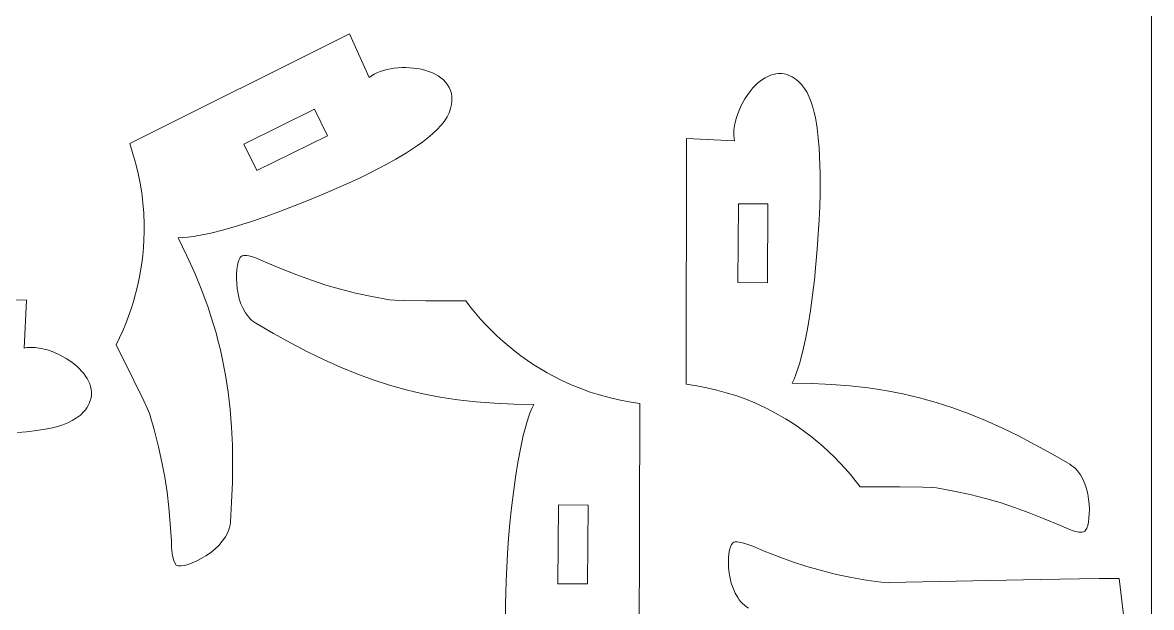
# Model space of a CAD drawing. Header units: centimetres. Extents: x -43.9 to 43.9, y -33.6 to 33.6.
# Drawn here: x 32.36 to 43.94, y -17.08 to -11.07 of the extents above; entities that cross this region are included whole.
import ezdxf

# ---------------------------------------------------------------- set-up
doc = ezdxf.new("R2010")
doc.units = ezdxf.units.CM
doc.header["$MEASUREMENT"] = 0
doc.layers.add('Camada 1', color=7, linetype='Continuous')

msp = doc.modelspace()

# ---------------------------------------------------------------- linework, layer by layer
at = {"layer": 'Camada 1', "color": 4, "lineweight": 9}
msp.add_open_spline([(43.9416, 11.64976), (43.9416, 11.64976), (43.9416, -33.57024), (43.9416, -33.57024)], degree=3, dxfattribs=at)
at = {"layer": 'Camada 1', "color": 3, "lineweight": 9}
for points in [[(35.71574, -11.18815), (35.71574, -11.18815), (33.46142, -12.3155), (33.46142, -12.3155)], [(35.91567, -11.63813), (35.91567, -11.63813), (35.71574, -11.18815), (35.71574, -11.18815)], [(36.02865, -11.57666), (36.02865, -11.57666), (35.99677, -11.5895), (35.99677, -11.5895)], [(36.0625, -11.56555), (36.0625, -11.56555), (36.02865, -11.57666), (36.02865, -11.57666)], [(36.09805, -11.55617), (36.09805, -11.55617), (36.0625, -11.56555), (36.0625, -11.56555)], [(36.13504, -11.54857), (36.13504, -11.54857), (36.09805, -11.55617), (36.09805, -11.55617)], [(36.17318, -11.54276), (36.17318, -11.54276), (36.13504, -11.54857), (36.13504, -11.54857)], [(36.21222, -11.53876), (36.21222, -11.53876), (36.17318, -11.54276), (36.17318, -11.54276)], [(36.25188, -11.5366), (36.25188, -11.5366), (36.21222, -11.53876), (36.21222, -11.53876)], [(36.2919, -11.5363), (36.2919, -11.5363), (36.25188, -11.5366), (36.25188, -11.5366)], [(36.33201, -11.53787), (36.33201, -11.53787), (36.2919, -11.5363), (36.2919, -11.5363)], [(36.37193, -11.54136), (36.37193, -11.54136), (36.33201, -11.53787), (36.33201, -11.53787)], [(36.4114, -11.54677), (36.4114, -11.54677), (36.37193, -11.54136), (36.37193, -11.54136)], [(36.45015, -11.55412), (36.45015, -11.55412), (36.4114, -11.54677), (36.4114, -11.54677)], [(36.48791, -11.56345), (36.48791, -11.56345), (36.45015, -11.55412), (36.45015, -11.55412)], [(36.52441, -11.57478), (36.52441, -11.57478), (36.48791, -11.56345), (36.48791, -11.56345)], [(36.55937, -11.58813), (36.55937, -11.58813), (36.52441, -11.57478), (36.52441, -11.57478)], [(35.94002, -11.62025), (35.94002, -11.62025), (35.91567, -11.63813), (35.91567, -11.63813)], [(35.96714, -11.60403), (35.96714, -11.60403), (35.94002, -11.62025), (35.94002, -11.62025)], [(35.99677, -11.5895), (35.99677, -11.5895), (35.96714, -11.60403), (35.96714, -11.60403)], [(36.59255, -11.60352), (36.59255, -11.60352), (36.55937, -11.58813), (36.55937, -11.58813)], [(36.62364, -11.62097), (36.62364, -11.62097), (36.59255, -11.60352), (36.59255, -11.60352)], [(36.6524, -11.64051), (36.6524, -11.64051), (36.62364, -11.62097), (36.62364, -11.62097)], [(36.67855, -11.66215), (36.67855, -11.66215), (36.6524, -11.64051), (36.6524, -11.64051)], [(36.70182, -11.68593), (36.70182, -11.68593), (36.67855, -11.66215), (36.67855, -11.66215)], [(36.72196, -11.71186), (36.72196, -11.71186), (36.70182, -11.68593), (36.70182, -11.68593)], [(39.92681, -11.67656), (39.92681, -11.67656), (39.90183, -11.6975), (39.90183, -11.6975)], [(39.9525, -11.65769), (39.9525, -11.65769), (39.92681, -11.67656), (39.92681, -11.67656)], [(39.97885, -11.64105), (39.97885, -11.64105), (39.9525, -11.65769), (39.9525, -11.65769)], [(40.00576, -11.62681), (40.00576, -11.62681), (39.97885, -11.64105), (39.97885, -11.64105)], [(40.03318, -11.61514), (40.03318, -11.61514), (40.00576, -11.62681), (40.00576, -11.62681)], [(40.06104, -11.6062), (40.06104, -11.6062), (40.03318, -11.61514), (40.03318, -11.61514)], [(40.08925, -11.60018), (40.08925, -11.60018), (40.06104, -11.6062), (40.06104, -11.6062)], [(40.11774, -11.59723), (40.11774, -11.59723), (40.08925, -11.60018), (40.08925, -11.60018)], [(40.14646, -11.59752), (40.14646, -11.59752), (40.11774, -11.59723), (40.11774, -11.59723)], [(40.1753, -11.60125), (40.1753, -11.60125), (40.14646, -11.59752), (40.14646, -11.59752)], [(40.20422, -11.60855), (40.20422, -11.60855), (40.1753, -11.60125), (40.1753, -11.60125)], [(40.23314, -11.61961), (40.23314, -11.61961), (40.20422, -11.60855), (40.20422, -11.60855)], [(40.256, -11.63099), (40.256, -11.63099), (40.23314, -11.61961), (40.23314, -11.61961)], [(40.27758, -11.64391), (40.27758, -11.64391), (40.256, -11.63099), (40.256, -11.63099)], [(40.29793, -11.6583), (40.29793, -11.6583), (40.27758, -11.64391), (40.27758, -11.64391)], [(40.3171, -11.67408), (40.3171, -11.67408), (40.29793, -11.6583), (40.29793, -11.6583)], [(40.35201, -11.70947), (40.35201, -11.70947), (40.3171, -11.67408), (40.3171, -11.67408)], [(36.73868, -11.73997), (36.73868, -11.73997), (36.72196, -11.71186), (36.72196, -11.71186)], [(36.75171, -11.77026), (36.75171, -11.77026), (36.73868, -11.73997), (36.73868, -11.73997)], [(36.76079, -11.8028), (36.76079, -11.8028), (36.75171, -11.77026), (36.75171, -11.77026)], [(36.76563, -11.83757), (36.76563, -11.83757), (36.76079, -11.8028), (36.76079, -11.8028)], [(39.81058, -11.79844), (39.81058, -11.79844), (39.77117, -11.85687), (39.77117, -11.85687)], [(39.85432, -11.74487), (39.85432, -11.74487), (39.81058, -11.79844), (39.81058, -11.79844)], [(39.87765, -11.72032), (39.87765, -11.72032), (39.85432, -11.74487), (39.85432, -11.74487)], [(39.90183, -11.6975), (39.90183, -11.6975), (39.87765, -11.72032), (39.87765, -11.72032)], [(40.38264, -11.74946), (40.38264, -11.74946), (40.35201, -11.70947), (40.35201, -11.70947)], [(40.40929, -11.79341), (40.40929, -11.79341), (40.38264, -11.74946), (40.38264, -11.74946)], [(40.43231, -11.84068), (40.43231, -11.84068), (40.40929, -11.79341), (40.40929, -11.79341)], [(36.75216, -11.95559), (36.75216, -11.95559), (36.7616, -11.91394), (36.7616, -11.91394)], [(36.7616, -11.91394), (36.7616, -11.91394), (36.766, -11.87461), (36.766, -11.87461)], [(36.766, -11.87461), (36.766, -11.87461), (36.76563, -11.83757), (36.76563, -11.83757)], [(39.73666, -11.9188), (39.73666, -11.9188), (39.70764, -11.98287), (39.70764, -11.98287)], [(39.77117, -11.85687), (39.77117, -11.85687), (39.73666, -11.9188), (39.73666, -11.9188)], [(40.45199, -11.89061), (40.45199, -11.89061), (40.43231, -11.84068), (40.43231, -11.84068)], [(40.46868, -11.94259), (40.46868, -11.94259), (40.45199, -11.89061), (40.45199, -11.89061)], [(36.6885, -12.08629), (36.6885, -12.08629), (36.7167, -12.04289), (36.7167, -12.04289)], [(36.7167, -12.04289), (36.7167, -12.04289), (36.72805, -12.02121), (36.72805, -12.02121)], [(36.72805, -12.02121), (36.72805, -12.02121), (36.73743, -11.99958), (36.73743, -11.99958)], [(36.73743, -11.99958), (36.73743, -11.99958), (36.75216, -11.95559), (36.75216, -11.95559)], [(39.70764, -11.98287), (39.70764, -11.98287), (39.6847, -12.04771), (39.6847, -12.04771)], [(40.48269, -11.99597), (40.48269, -11.99597), (40.46868, -11.94259), (40.46868, -11.94259)], [(40.49433, -12.05012), (40.49433, -12.05012), (40.48269, -11.99597), (40.48269, -11.99597)], [(36.61329, -12.17242), (36.61329, -12.17242), (36.65374, -12.12954), (36.65374, -12.12954)], [(36.65374, -12.12954), (36.65374, -12.12954), (36.6885, -12.08629), (36.6885, -12.08629)], [(39.66841, -12.112), (39.66841, -12.112), (39.65935, -12.17434), (39.65935, -12.17434)], [(39.6847, -12.04771), (39.6847, -12.04771), (39.66841, -12.112), (39.66841, -12.112)], [(40.51182, -12.15814), (40.51182, -12.15814), (40.49433, -12.05012), (40.49433, -12.05012)], [(40.52373, -12.26156), (40.52373, -12.26156), (40.51182, -12.15814), (40.51182, -12.15814)], [(36.4667, -12.29661), (36.4667, -12.29661), (36.51888, -12.25619), (36.51888, -12.25619)], [(36.51888, -12.25619), (36.51888, -12.25619), (36.56804, -12.21472), (36.56804, -12.21472)], [(36.56804, -12.21472), (36.56804, -12.21472), (36.61329, -12.17242), (36.61329, -12.17242)], [(39.17342, -12.26449), (39.17342, -12.26449), (39.16885, -14.78501), (39.16885, -14.78501)], [(39.66526, -12.28783), (39.66526, -12.28783), (39.17342, -12.26449), (39.17342, -12.26449)], [(39.65935, -12.17434), (39.65935, -12.17434), (39.65772, -12.20436), (39.65772, -12.20436)], [(39.65772, -12.20436), (39.65772, -12.20436), (39.6581, -12.2334), (39.6581, -12.2334)], [(39.6581, -12.2334), (39.6581, -12.2334), (39.66059, -12.26128), (39.66059, -12.26128)], [(39.66059, -12.26128), (39.66059, -12.26128), (39.66526, -12.28783), (39.66526, -12.28783)], [(40.53261, -12.35526), (40.53261, -12.35526), (40.52373, -12.26156), (40.52373, -12.26156)], [(33.46142, -12.3155), (33.46142, -12.3155), (33.49385, -12.42179), (33.49385, -12.42179)], [(36.30088, -12.40938), (36.30088, -12.40938), (36.41238, -12.33578), (36.41238, -12.33578)], [(36.41238, -12.33578), (36.41238, -12.33578), (36.4667, -12.29661), (36.4667, -12.29661)], [(40.5447, -12.62715), (40.5447, -12.62715), (40.53261, -12.35526), (40.53261, -12.35526)], [(33.49385, -12.42179), (33.49385, -12.42179), (33.52246, -12.52396), (33.52246, -12.52396)], [(36.09121, -12.53144), (36.09121, -12.53144), (36.19146, -12.4752), (36.19146, -12.4752)], [(36.19146, -12.4752), (36.19146, -12.4752), (36.30088, -12.40938), (36.30088, -12.40938)], [(33.52246, -12.52396), (33.52246, -12.52396), (33.54717, -12.62368), (33.54717, -12.62368)], [(35.81914, -12.66943), (35.81914, -12.66943), (35.92067, -12.62033), (35.92067, -12.62033)], [(35.92067, -12.62033), (35.92067, -12.62033), (36.00724, -12.57629), (36.00724, -12.57629)], [(36.00724, -12.57629), (36.00724, -12.57629), (36.09121, -12.53144), (36.09121, -12.53144)], [(33.54717, -12.62368), (33.54717, -12.62368), (33.5679, -12.72262), (33.5679, -12.72262)], [(33.5679, -12.72262), (33.5679, -12.72262), (33.58454, -12.82241), (33.58454, -12.82241)], [(35.57927, -12.77849), (35.57927, -12.77849), (35.70466, -12.72251), (35.70466, -12.72251)], [(35.70466, -12.72251), (35.70466, -12.72251), (35.81914, -12.66943), (35.81914, -12.66943)], [(40.54348, -12.83674), (40.54348, -12.83674), (40.54519, -12.72408), (40.54519, -12.72408)], [(40.54519, -12.72408), (40.54519, -12.72408), (40.5447, -12.62715), (40.5447, -12.62715)], [(33.58454, -12.82241), (33.58454, -12.82241), (33.59703, -12.92474), (33.59703, -12.92474)], [(35.3038, -12.89481), (35.3038, -12.89481), (35.44498, -12.83629), (35.44498, -12.83629)], [(35.44498, -12.83629), (35.44498, -12.83629), (35.57927, -12.77849), (35.57927, -12.77849)], [(40.53953, -12.96281), (40.53953, -12.96281), (40.54348, -12.83674), (40.54348, -12.83674)], [(33.59703, -12.92474), (33.59703, -12.92474), (33.60528, -13.03125), (33.60528, -13.03125)], [(35.00886, -13.00977), (35.00886, -13.00977), (35.15775, -12.953), (35.15775, -12.953)], [(35.15775, -12.953), (35.15775, -12.953), (35.3038, -12.89481), (35.3038, -12.89481)], [(40.53325, -13.10001), (40.53325, -13.10001), (40.53953, -12.96281), (40.53953, -12.96281)], [(33.60528, -13.03125), (33.60528, -13.03125), (33.6092, -13.1436), (33.6092, -13.1436)], [(34.71057, -13.11469), (34.71057, -13.11469), (34.85912, -13.06402), (34.85912, -13.06402)], [(34.85912, -13.06402), (34.85912, -13.06402), (35.00886, -13.00977), (35.00886, -13.00977)], [(33.6092, -13.1436), (33.6092, -13.1436), (33.60913, -13.22344), (33.60913, -13.22344)], [(34.29218, -13.23437), (34.29218, -13.23437), (34.42508, -13.20094), (34.42508, -13.20094)], [(34.42508, -13.20094), (34.42508, -13.20094), (34.56521, -13.1607), (34.56521, -13.1607)], [(34.56521, -13.1607), (34.56521, -13.1607), (34.71057, -13.11469), (34.71057, -13.11469)], [(40.5246, -13.24601), (40.5246, -13.24601), (40.53325, -13.10001), (40.53325, -13.10001)], [(33.60654, -13.3034), (33.60654, -13.3034), (33.60145, -13.38339), (33.60145, -13.38339)], [(33.60913, -13.22344), (33.60913, -13.22344), (33.60654, -13.3034), (33.60654, -13.3034)], [(33.95706, -13.28284), (33.95706, -13.28284), (34.00483, -13.28094), (34.00483, -13.28094)], [(34.04706, -13.46708), (34.04706, -13.46708), (33.95706, -13.28284), (33.95706, -13.28284)], [(34.00483, -13.28094), (34.00483, -13.28094), (34.05616, -13.2764), (34.05616, -13.2764)], [(34.05616, -13.2764), (34.05616, -13.2764), (34.11081, -13.26933), (34.11081, -13.26933)], [(34.11081, -13.26933), (34.11081, -13.26933), (34.16854, -13.25987), (34.16854, -13.25987)], [(34.16854, -13.25987), (34.16854, -13.25987), (34.29218, -13.23437), (34.29218, -13.23437)], [(40.51352, -13.39853), (40.51352, -13.39853), (40.5246, -13.24601), (40.5246, -13.24601)], [(33.60145, -13.38339), (33.60145, -13.38339), (33.5939, -13.46329), (33.5939, -13.46329)], [(40.49995, -13.55528), (40.49995, -13.55528), (40.51352, -13.39853), (40.51352, -13.39853)], [(33.5839, -13.54303), (33.5839, -13.54303), (33.57149, -13.62251), (33.57149, -13.62251)], [(33.5939, -13.46329), (33.5939, -13.46329), (33.5839, -13.54303), (33.5839, -13.54303)], [(34.12815, -13.64749), (34.12815, -13.64749), (34.04706, -13.46708), (34.04706, -13.46708)], [(34.57363, -13.53317), (34.57363, -13.53317), (34.56584, -13.56772), (34.56584, -13.56772)], [(34.5832, -13.50512), (34.5832, -13.50512), (34.57363, -13.53317), (34.57363, -13.53317)], [(34.59429, -13.48453), (34.59429, -13.48453), (34.5832, -13.50512), (34.5832, -13.50512)], [(34.60366, -13.47497), (34.60366, -13.47497), (34.59429, -13.48453), (34.59429, -13.48453)], [(34.61562, -13.46855), (34.61562, -13.46855), (34.60366, -13.47497), (34.60366, -13.47497)], [(34.62981, -13.46492), (34.62981, -13.46492), (34.61562, -13.46855), (34.61562, -13.46855)], [(34.64584, -13.4638), (34.64584, -13.4638), (34.62981, -13.46492), (34.62981, -13.46492)], [(34.66338, -13.46488), (34.66338, -13.46488), (34.64584, -13.4638), (34.64584, -13.4638)], [(34.68205, -13.46782), (34.68205, -13.46782), (34.66338, -13.46488), (34.66338, -13.46488)], [(34.7214, -13.47813), (34.7214, -13.47813), (34.68205, -13.46782), (34.68205, -13.46782)], [(34.76103, -13.49221), (34.76103, -13.49221), (34.7214, -13.47813), (34.7214, -13.47813)], [(34.79807, -13.50759), (34.79807, -13.50759), (34.76103, -13.49221), (34.76103, -13.49221)], [(34.85297, -13.53233), (34.85297, -13.53233), (34.79807, -13.50759), (34.79807, -13.50759)], [(35.01889, -13.60245), (35.01889, -13.60245), (34.85297, -13.53233), (34.85297, -13.53233)], [(33.57149, -13.62251), (33.57149, -13.62251), (33.5567, -13.70163), (33.5567, -13.70163)], [(34.20062, -13.82483), (34.20062, -13.82483), (34.12815, -13.64749), (34.12815, -13.64749)], [(34.5568, -13.65238), (34.5568, -13.65238), (34.5561, -13.70051), (34.5561, -13.70051)], [(34.56014, -13.60779), (34.56014, -13.60779), (34.5568, -13.65238), (34.5568, -13.65238)], [(34.56584, -13.56772), (34.56584, -13.56772), (34.56014, -13.60779), (34.56014, -13.60779)], [(35.17472, -13.66436), (35.17472, -13.66436), (35.01889, -13.60245), (35.01889, -13.60245)], [(40.48382, -13.71394), (40.48382, -13.71394), (40.49995, -13.55528), (40.49995, -13.55528)], [(33.5567, -13.70163), (33.5567, -13.70163), (33.53955, -13.7803), (33.53955, -13.7803)], [(34.5561, -13.70051), (34.5561, -13.70051), (34.55831, -13.75121), (34.55831, -13.75121)], [(34.55831, -13.75121), (34.55831, -13.75121), (34.56371, -13.8035), (34.56371, -13.8035)], [(35.32453, -13.71904), (35.32453, -13.71904), (35.17472, -13.66436), (35.17472, -13.66436)], [(35.4724, -13.76752), (35.4724, -13.76752), (35.32453, -13.71904), (35.32453, -13.71904)], [(35.62239, -13.81077), (35.62239, -13.81077), (35.4724, -13.76752), (35.4724, -13.76752)], [(40.46509, -13.87221), (40.46509, -13.87221), (40.48382, -13.71394), (40.48382, -13.71394)], [(33.52006, -13.85844), (33.52006, -13.85844), (33.49827, -13.93593), (33.49827, -13.93593)], [(33.53955, -13.7803), (33.53955, -13.7803), (33.52006, -13.85844), (33.52006, -13.85844)], [(34.26477, -13.99988), (34.26477, -13.99988), (34.20062, -13.82483), (34.20062, -13.82483)], [(34.56371, -13.8035), (34.56371, -13.8035), (34.5726, -13.85637), (34.5726, -13.85637)], [(34.5726, -13.85637), (34.5726, -13.85637), (34.58525, -13.90886), (34.58525, -13.90886)], [(35.77856, -13.8498), (35.77856, -13.8498), (35.62239, -13.81077), (35.62239, -13.81077)], [(35.94501, -13.88561), (35.94501, -13.88561), (35.77856, -13.8498), (35.77856, -13.8498)], [(36.1258, -13.91919), (36.1258, -13.91919), (35.94501, -13.88561), (35.94501, -13.88561)], [(40.44368, -14.02781), (40.44368, -14.02781), (40.46509, -13.87221), (40.46509, -13.87221)], [(32.40076, -13.92291), (32.40076, -13.92291), (29.88026, -13.91836), (29.88026, -13.91836)], [(32.37742, -14.41475), (32.37742, -14.41475), (32.40076, -13.92291), (32.40076, -13.92291)], [(33.49827, -13.93593), (33.49827, -13.93593), (33.47419, -14.0127), (33.47419, -14.0127)], [(34.29383, -14.0868), (34.29383, -14.0868), (34.26477, -13.99988), (34.26477, -13.99988)], [(34.58525, -13.90886), (34.58525, -13.90886), (34.60195, -13.95999), (34.60195, -13.95999)], [(34.60195, -13.95999), (34.60195, -13.95999), (34.62296, -14.00877), (34.62296, -14.00877)], [(34.62296, -14.00877), (34.62296, -14.00877), (34.64857, -14.05422), (34.64857, -14.05422)], [(36.17896, -13.92394), (36.17896, -13.92394), (36.1258, -13.91919), (36.1258, -13.91919)], [(36.26609, -13.9271), (36.26609, -13.9271), (36.17896, -13.92394), (36.17896, -13.92394)], [(36.49988, -13.92985), (36.49988, -13.92985), (36.26609, -13.9271), (36.26609, -13.9271)], [(36.9087, -13.9298), (36.9087, -13.9298), (36.49988, -13.92985), (36.49988, -13.92985)], [(36.95739, -13.99353), (36.95739, -13.99353), (36.9087, -13.9298), (36.9087, -13.9298)], [(37.00796, -14.05581), (37.00796, -14.05581), (36.95739, -13.99353), (36.95739, -13.99353)], [(33.44786, -14.08865), (33.44786, -14.08865), (33.4193, -14.16367), (33.4193, -14.16367)], [(33.47419, -14.0127), (33.47419, -14.0127), (33.44786, -14.08865), (33.44786, -14.08865)], [(34.32091, -14.17342), (34.32091, -14.17342), (34.29383, -14.0868), (34.29383, -14.0868)], [(34.64857, -14.05422), (34.64857, -14.05422), (34.67907, -14.09535), (34.67907, -14.09535)], [(34.67907, -14.09535), (34.67907, -14.09535), (34.69623, -14.11398), (34.69623, -14.11398)], [(34.69623, -14.11398), (34.69623, -14.11398), (34.71473, -14.13118), (34.71473, -14.13118)], [(37.06038, -14.11657), (37.06038, -14.11657), (37.00796, -14.05581), (37.00796, -14.05581)], [(37.1146, -14.17578), (37.1146, -14.17578), (37.06038, -14.11657), (37.06038, -14.11657)], [(40.41954, -14.17842), (40.41954, -14.17842), (40.44368, -14.02781), (40.44368, -14.02781)], [(33.38854, -14.23769), (33.38854, -14.23769), (33.3556, -14.31062), (33.3556, -14.31062)], [(33.4193, -14.16367), (33.4193, -14.16367), (33.38854, -14.23769), (33.38854, -14.23769)], [(34.34606, -14.25986), (34.34606, -14.25986), (34.32091, -14.17342), (34.32091, -14.17342)], [(34.71473, -14.13118), (34.71473, -14.13118), (34.73459, -14.1468), (34.73459, -14.1468)], [(34.73459, -14.1468), (34.73459, -14.1468), (34.75584, -14.16074), (34.75584, -14.16074)], [(34.75584, -14.16074), (34.75584, -14.16074), (34.93574, -14.26525), (34.93574, -14.26525)], [(37.17055, -14.23336), (37.17055, -14.23336), (37.1146, -14.17578), (37.1146, -14.17578)], [(37.2282, -14.28927), (37.2282, -14.28927), (37.17055, -14.23336), (37.17055, -14.23336)], [(40.39261, -14.32177), (40.39261, -14.32177), (40.41954, -14.17842), (40.41954, -14.17842)], [(33.3556, -14.31062), (33.3556, -14.31062), (33.32052, -14.38234), (33.32052, -14.38234)], [(34.36932, -14.34621), (34.36932, -14.34621), (34.34606, -14.25986), (34.34606, -14.25986)], [(34.39071, -14.43257), (34.39071, -14.43257), (34.36932, -14.34621), (34.36932, -14.34621)], [(34.93574, -14.26525), (34.93574, -14.26525), (35.11159, -14.36238), (35.11159, -14.36238)], [(37.28747, -14.34344), (37.28747, -14.34344), (37.2282, -14.28927), (37.2282, -14.28927)], [(37.34834, -14.39582), (37.34834, -14.39582), (37.28747, -14.34344), (37.28747, -14.34344)], [(40.36281, -14.45552), (40.36281, -14.45552), (40.39261, -14.32177), (40.39261, -14.32177)], [(32.4039, -14.41009), (32.4039, -14.41009), (32.37742, -14.41475), (32.37742, -14.41475)], [(32.43172, -14.40759), (32.43172, -14.40759), (32.4039, -14.41009), (32.4039, -14.41009)], [(32.4607, -14.40718), (32.4607, -14.40718), (32.43172, -14.40759), (32.43172, -14.40759)], [(32.49069, -14.4088), (32.49069, -14.4088), (32.4607, -14.40718), (32.4607, -14.40718)], [(32.55298, -14.41785), (32.55298, -14.41785), (32.49069, -14.4088), (32.49069, -14.4088)], [(32.61722, -14.4341), (32.61722, -14.4341), (32.55298, -14.41785), (32.55298, -14.41785)], [(32.68206, -14.45703), (32.68206, -14.45703), (32.61722, -14.4341), (32.61722, -14.4341)], [(32.74614, -14.48602), (32.74614, -14.48602), (32.68206, -14.45703), (32.68206, -14.45703)], [(33.32052, -14.38234), (33.32052, -14.38234), (33.50409, -14.74762), (33.50409, -14.74762)], [(34.41029, -14.51902), (34.41029, -14.51902), (34.39071, -14.43257), (34.39071, -14.43257)], [(35.11159, -14.36238), (35.11159, -14.36238), (35.28418, -14.4522), (35.28418, -14.4522)], [(35.28418, -14.4522), (35.28418, -14.4522), (35.45432, -14.53479), (35.45432, -14.53479)], [(37.41073, -14.44636), (37.41073, -14.44636), (37.34834, -14.39582), (37.34834, -14.39582)], [(37.4746, -14.49499), (37.4746, -14.49499), (37.41073, -14.44636), (37.41073, -14.44636)], [(40.33012, -14.5774), (40.33012, -14.5774), (40.36281, -14.45552), (40.36281, -14.45552)], [(32.8081, -14.52051), (32.8081, -14.52051), (32.74614, -14.48602), (32.74614, -14.48602)], [(32.86657, -14.55992), (32.86657, -14.55992), (32.8081, -14.52051), (32.8081, -14.52051)], [(32.92019, -14.60365), (32.92019, -14.60365), (32.86657, -14.55992), (32.86657, -14.55992)], [(34.44412, -14.69262), (34.44412, -14.69262), (34.41029, -14.51902), (34.41029, -14.51902)], [(35.45432, -14.53479), (35.45432, -14.53479), (35.62287, -14.61025), (35.62287, -14.61025)], [(37.5399, -14.54169), (37.5399, -14.54169), (37.4746, -14.49499), (37.4746, -14.49499)], [(37.60658, -14.58636), (37.60658, -14.58636), (37.5399, -14.54169), (37.5399, -14.54169)], [(37.67459, -14.62896), (37.67459, -14.62896), (37.60658, -14.58636), (37.60658, -14.58636)], [(40.31265, -14.63317), (40.31265, -14.63317), (40.33012, -14.5774), (40.33012, -14.5774)], [(32.94477, -14.62698), (32.94477, -14.62698), (32.92019, -14.60365), (32.92019, -14.60365)], [(32.96762, -14.65116), (32.96762, -14.65116), (32.94477, -14.62698), (32.94477, -14.62698)], [(32.98857, -14.67614), (32.98857, -14.67614), (32.96762, -14.65116), (32.96762, -14.65116)], [(33.00747, -14.70184), (33.00747, -14.70184), (32.98857, -14.67614), (32.98857, -14.67614)], [(33.02413, -14.72819), (33.02413, -14.72819), (33.00747, -14.70184), (33.00747, -14.70184)], [(34.47111, -14.86779), (34.47111, -14.86779), (34.44412, -14.69262), (34.44412, -14.69262)], [(35.62287, -14.61025), (35.62287, -14.61025), (35.79063, -14.67862), (35.79063, -14.67862)], [(35.79063, -14.67862), (35.79063, -14.67862), (35.95842, -14.74004), (35.95842, -14.74004)], [(37.74387, -14.66945), (37.74387, -14.66945), (37.67459, -14.62896), (37.67459, -14.62896)], [(37.81437, -14.70775), (37.81437, -14.70775), (37.74387, -14.66945), (37.74387, -14.66945)], [(40.27548, -14.73291), (40.27548, -14.73291), (40.29445, -14.6851), (40.29445, -14.6851)], [(40.29445, -14.6851), (40.29445, -14.6851), (40.31265, -14.63317), (40.31265, -14.63317)], [(33.0384, -14.75512), (33.0384, -14.75512), (33.02413, -14.72819), (33.02413, -14.72819)], [(33.05008, -14.78255), (33.05008, -14.78255), (33.0384, -14.75512), (33.0384, -14.75512)], [(33.05903, -14.81042), (33.05903, -14.81042), (33.05008, -14.78255), (33.05008, -14.78255)], [(33.06508, -14.83864), (33.06508, -14.83864), (33.05903, -14.81042), (33.05903, -14.81042)], [(33.50409, -14.74762), (33.50409, -14.74762), (33.60657, -14.95777), (33.60657, -14.95777)], [(35.95842, -14.74004), (35.95842, -14.74004), (36.12707, -14.79454), (36.12707, -14.79454)], [(36.12707, -14.79454), (36.12707, -14.79454), (36.29738, -14.84224), (36.29738, -14.84224)], [(37.88604, -14.74382), (37.88604, -14.74382), (37.81437, -14.70775), (37.81437, -14.70775)], [(37.98821, -14.79076), (37.98821, -14.79076), (37.88604, -14.74382), (37.88604, -14.74382)], [(38.08709, -14.83119), (38.08709, -14.83119), (37.98821, -14.79076), (37.98821, -14.79076)], [(39.16885, -14.78501), (39.16885, -14.78501), (39.27842, -14.80374), (39.27842, -14.80374)], [(39.27842, -14.80374), (39.27842, -14.80374), (39.38257, -14.82403), (39.38257, -14.82403)], [(40.25575, -14.77632), (40.25575, -14.77632), (40.27548, -14.73291), (40.27548, -14.73291)], [(40.46083, -14.77861), (40.46083, -14.77861), (40.25575, -14.77632), (40.25575, -14.77632)], [(40.65847, -14.78714), (40.65847, -14.78714), (40.46083, -14.77861), (40.46083, -14.77861)], [(40.84948, -14.80198), (40.84948, -14.80198), (40.65847, -14.78714), (40.65847, -14.78714)], [(41.03471, -14.82323), (41.03471, -14.82323), (40.84948, -14.80198), (40.84948, -14.80198)], [(33.05671, -14.95369), (33.05671, -14.95369), (33.06402, -14.92475), (33.06402, -14.92475)], [(33.06402, -14.92475), (33.06402, -14.92475), (33.06773, -14.89588), (33.06773, -14.89588)], [(33.06803, -14.86716), (33.06803, -14.86716), (33.06508, -14.83864), (33.06508, -14.83864)], [(33.06773, -14.89588), (33.06773, -14.89588), (33.06803, -14.86716), (33.06803, -14.86716)], [(34.49157, -15.04529), (34.49157, -15.04529), (34.47111, -14.86779), (34.47111, -14.86779)], [(36.29738, -14.84224), (36.29738, -14.84224), (36.38343, -14.86356), (36.38343, -14.86356)], [(36.38343, -14.86356), (36.38343, -14.86356), (36.47019, -14.8832), (36.47019, -14.8832)], [(36.47019, -14.8832), (36.47019, -14.8832), (36.55779, -14.90118), (36.55779, -14.90118)], [(36.55779, -14.90118), (36.55779, -14.90118), (36.64632, -14.9175), (36.64632, -14.9175)], [(36.64632, -14.9175), (36.64632, -14.9175), (36.73588, -14.9322), (36.73588, -14.9322)], [(36.73588, -14.9322), (36.73588, -14.9322), (36.82658, -14.94525), (36.82658, -14.94525)], [(38.18412, -14.86597), (38.18412, -14.86597), (38.08709, -14.83119), (38.08709, -14.83119)], [(38.28075, -14.89588), (38.28075, -14.89588), (38.18412, -14.86597), (38.18412, -14.86597)], [(38.37844, -14.92178), (38.37844, -14.92178), (38.28075, -14.89588), (38.28075, -14.89588)], [(38.47862, -14.94446), (38.47862, -14.94446), (38.37844, -14.92178), (38.37844, -14.92178)], [(39.38257, -14.82403), (39.38257, -14.82403), (39.48276, -14.84671), (39.48276, -14.84671)], [(39.48276, -14.84671), (39.48276, -14.84671), (39.58043, -14.87261), (39.58043, -14.87261)], [(39.58043, -14.87261), (39.58043, -14.87261), (39.67706, -14.90252), (39.67706, -14.90252)], [(39.67706, -14.90252), (39.67706, -14.90252), (39.77408, -14.93729), (39.77408, -14.93729)], [(39.77408, -14.93729), (39.77408, -14.93729), (39.87296, -14.97773), (39.87296, -14.97773)], [(41.12541, -14.83629), (41.12541, -14.83629), (41.03471, -14.82323), (41.03471, -14.82323)], [(41.21496, -14.85097), (41.21496, -14.85097), (41.12541, -14.83629), (41.12541, -14.83629)], [(41.30348, -14.8673), (41.30348, -14.8673), (41.21496, -14.85097), (41.21496, -14.85097)], [(41.39107, -14.88528), (41.39107, -14.88528), (41.30348, -14.8673), (41.30348, -14.8673)], [(41.47783, -14.90493), (41.47783, -14.90493), (41.39107, -14.88528), (41.39107, -14.88528)], [(41.56385, -14.92624), (41.56385, -14.92624), (41.47783, -14.90493), (41.47783, -14.90493)], [(41.73413, -14.97393), (41.73413, -14.97393), (41.56385, -14.92624), (41.56385, -14.92624)], [(32.99117, -15.06661), (32.99117, -15.06661), (33.00694, -15.04745), (33.00694, -15.04745)], [(33.00694, -15.04745), (33.00694, -15.04745), (33.02133, -15.02709), (33.02133, -15.02709)], [(33.02133, -15.02709), (33.02133, -15.02709), (33.03427, -15.0055), (33.03427, -15.0055)], [(33.03427, -15.0055), (33.03427, -15.0055), (33.04564, -14.98263), (33.04564, -14.98263)], [(33.04564, -14.98263), (33.04564, -14.98263), (33.05671, -14.95369), (33.05671, -14.95369)], [(33.60657, -14.95777), (33.60657, -14.95777), (33.64287, -15.03705), (33.64287, -15.03705)], [(33.64287, -15.03705), (33.64287, -15.03705), (33.66248, -15.08669), (33.66248, -15.08669)], [(34.50575, -15.22588), (34.50575, -15.22588), (34.49157, -15.04529), (34.49157, -15.04529)], [(36.82658, -14.94525), (36.82658, -14.94525), (37.01181, -14.96651), (37.01181, -14.96651)], [(37.01181, -14.96651), (37.01181, -14.96651), (37.20281, -14.98135), (37.20281, -14.98135)], [(37.20281, -14.98135), (37.20281, -14.98135), (37.40041, -14.98988), (37.40041, -14.98988)], [(37.40041, -14.98988), (37.40041, -14.98988), (37.60545, -14.99216), (37.60545, -14.99216)], [(37.58571, -15.03569), (37.58571, -15.03569), (37.56673, -15.0836), (37.56673, -15.0836)], [(37.60545, -14.99216), (37.60545, -14.99216), (37.58571, -15.03569), (37.58571, -15.03569)], [(38.58277, -14.96476), (38.58277, -14.96476), (38.47862, -14.94446), (38.47862, -14.94446)], [(38.69235, -14.98349), (38.69235, -14.98349), (38.58277, -14.96476), (38.58277, -14.96476)], [(38.68778, -17.50398), (38.68778, -17.50398), (38.69235, -14.98349), (38.69235, -14.98349)], [(39.87296, -14.97773), (39.87296, -14.97773), (39.97516, -15.02466), (39.97516, -15.02466)], [(39.97516, -15.02466), (39.97516, -15.02466), (40.04684, -15.06073), (40.04684, -15.06073)], [(41.90274, -15.02845), (41.90274, -15.02845), (41.73413, -14.97393), (41.73413, -14.97393)], [(42.07051, -15.08985), (42.07051, -15.08985), (41.90274, -15.02845), (41.90274, -15.02845)], [(32.82451, -15.18183), (32.82451, -15.18183), (32.87178, -15.15881), (32.87178, -15.15881)], [(32.87178, -15.15881), (32.87178, -15.15881), (32.91574, -15.13216), (32.91574, -15.13216)], [(32.91574, -15.13216), (32.91574, -15.13216), (32.95575, -15.10153), (32.95575, -15.10153)], [(32.95575, -15.10153), (32.95575, -15.10153), (32.99117, -15.06661), (32.99117, -15.06661)], [(33.66248, -15.08669), (33.66248, -15.08669), (33.71363, -15.26331), (33.71363, -15.26331)], [(37.54851, -15.13561), (37.54851, -15.13561), (37.53104, -15.19143), (37.53104, -15.19143)], [(37.56673, -15.0836), (37.56673, -15.0836), (37.54851, -15.13561), (37.54851, -15.13561)], [(40.04684, -15.06073), (40.04684, -15.06073), (40.11735, -15.09905), (40.11735, -15.09905)], [(40.11735, -15.09905), (40.11735, -15.09905), (40.18663, -15.13953), (40.18663, -15.13953)], [(40.18663, -15.13953), (40.18663, -15.13953), (40.25464, -15.18214), (40.25464, -15.18214)], [(42.23824, -15.15824), (42.23824, -15.15824), (42.07051, -15.08985), (42.07051, -15.08985)], [(42.40677, -15.23369), (42.40677, -15.23369), (42.23824, -15.15824), (42.23824, -15.15824)], [(32.31, -15.28211), (32.31, -15.28211), (32.40363, -15.27324), (32.40363, -15.27324)], [(32.40363, -15.27324), (32.40363, -15.27324), (32.50701, -15.26134), (32.50701, -15.26134)], [(32.50701, -15.26134), (32.50701, -15.26134), (32.61503, -15.24386), (32.61503, -15.24386)], [(32.61503, -15.24386), (32.61503, -15.24386), (32.66918, -15.23221), (32.66918, -15.23221)], [(32.66918, -15.23221), (32.66918, -15.23221), (32.72257, -15.21821), (32.72257, -15.21821)], [(32.72257, -15.21821), (32.72257, -15.21821), (32.77456, -15.20152), (32.77456, -15.20152)], [(32.77456, -15.20152), (32.77456, -15.20152), (32.82451, -15.18183), (32.82451, -15.18183)], [(33.71363, -15.26331), (33.71363, -15.26331), (33.75635, -15.42811), (33.75635, -15.42811)], [(34.514, -15.41035), (34.514, -15.41035), (34.50575, -15.22588), (34.50575, -15.22588)], [(37.53104, -15.19143), (37.53104, -15.19143), (37.49834, -15.31337), (37.49834, -15.31337)], [(40.25464, -15.18214), (40.25464, -15.18214), (40.32132, -15.22681), (40.32132, -15.22681)], [(40.32132, -15.22681), (40.32132, -15.22681), (40.38661, -15.27348), (40.38661, -15.27348)], [(40.38661, -15.27348), (40.38661, -15.27348), (40.45049, -15.32212), (40.45049, -15.32212)], [(42.57692, -15.31627), (42.57692, -15.31627), (42.40677, -15.23369), (42.40677, -15.23369)], [(37.49834, -15.31337), (37.49834, -15.31337), (37.46854, -15.44714), (37.46854, -15.44714)], [(40.45049, -15.32212), (40.45049, -15.32212), (40.51287, -15.37266), (40.51287, -15.37266)], [(40.51287, -15.37266), (40.51287, -15.37266), (40.57373, -15.42504), (40.57373, -15.42504)], [(42.74952, -15.40609), (42.74952, -15.40609), (42.57692, -15.31627), (42.57692, -15.31627)], [(33.75635, -15.42811), (33.75635, -15.42811), (33.79158, -15.5852), (33.79158, -15.5852)], [(34.51657, -15.59948), (34.51657, -15.59948), (34.514, -15.41035), (34.514, -15.41035)], [(37.46854, -15.44714), (37.46854, -15.44714), (37.44161, -15.59043), (37.44161, -15.59043)], [(40.57373, -15.42504), (40.57373, -15.42504), (40.633, -15.47921), (40.633, -15.47921)], [(40.633, -15.47921), (40.633, -15.47921), (40.69063, -15.5351), (40.69063, -15.5351)], [(42.9254, -15.50323), (42.9254, -15.50323), (42.74952, -15.40609), (42.74952, -15.40609)], [(43.10537, -15.60775), (43.10537, -15.60775), (42.9254, -15.50323), (42.9254, -15.50323)], [(33.79158, -15.5852), (33.79158, -15.5852), (33.82026, -15.73864), (33.82026, -15.73864)], [(34.51378, -15.79402), (34.51378, -15.79402), (34.51657, -15.59948), (34.51657, -15.59948)], [(37.44161, -15.59043), (37.44161, -15.59043), (37.41747, -15.74096), (37.41747, -15.74096)], [(40.69063, -15.5351), (40.69063, -15.5351), (40.74659, -15.59269), (40.74659, -15.59269)], [(40.74659, -15.59269), (40.74659, -15.59269), (40.8008, -15.65189), (40.8008, -15.65189)], [(43.1266, -15.62166), (43.1266, -15.62166), (43.10537, -15.60775), (43.10537, -15.60775)], [(43.14645, -15.63728), (43.14645, -15.63728), (43.1266, -15.62166), (43.1266, -15.62166)], [(33.82026, -15.73864), (33.82026, -15.73864), (33.84332, -15.89252), (33.84332, -15.89252)], [(37.41747, -15.74096), (37.41747, -15.74096), (37.39606, -15.89645), (37.39606, -15.89645)], [(40.8008, -15.65189), (40.8008, -15.65189), (40.85322, -15.71266), (40.85322, -15.71266)], [(40.85322, -15.71266), (40.85322, -15.71266), (40.9038, -15.77495), (40.9038, -15.77495)], [(43.16493, -15.65446), (43.16493, -15.65446), (43.14645, -15.63728), (43.14645, -15.63728)], [(43.18209, -15.67308), (43.18209, -15.67308), (43.16493, -15.65446), (43.16493, -15.65446)], [(43.21256, -15.7142), (43.21256, -15.7142), (43.18209, -15.67308), (43.18209, -15.67308)], [(43.23818, -15.75962), (43.23818, -15.75962), (43.21256, -15.7142), (43.21256, -15.7142)], [(34.50592, -15.99475), (34.50592, -15.99475), (34.51378, -15.79402), (34.51378, -15.79402)], [(40.9038, -15.77495), (40.9038, -15.77495), (40.95249, -15.83868), (40.95249, -15.83868)], [(40.95249, -15.83868), (40.95249, -15.83868), (41.36132, -15.83862), (41.36132, -15.83862)], [(41.36132, -15.83862), (41.36132, -15.83862), (41.5951, -15.84138), (41.5951, -15.84138)], [(41.5951, -15.84138), (41.5951, -15.84138), (41.68225, -15.84454), (41.68225, -15.84454)], [(41.68225, -15.84454), (41.68225, -15.84454), (41.7354, -15.8493), (41.7354, -15.8493)], [(41.7354, -15.8493), (41.7354, -15.8493), (41.9159, -15.88283), (41.9159, -15.88283)], [(43.25919, -15.80837), (43.25919, -15.80837), (43.23818, -15.75962), (43.23818, -15.75962)], [(43.27589, -15.85948), (43.27589, -15.85948), (43.25919, -15.80837), (43.25919, -15.80837)], [(43.28854, -15.91196), (43.28854, -15.91196), (43.27589, -15.85948), (43.27589, -15.85948)], [(33.84332, -15.89252), (33.84332, -15.89252), (33.8617, -16.05094), (33.8617, -16.05094)], [(37.39606, -15.89645), (37.39606, -15.89645), (37.37733, -16.05461), (37.37733, -16.05461)], [(41.9159, -15.88283), (41.9159, -15.88283), (42.08228, -15.91863), (42.08228, -15.91863)], [(42.08228, -15.91863), (42.08228, -15.91863), (42.23855, -15.95767), (42.23855, -15.95767)], [(42.23855, -15.95767), (42.23855, -15.95767), (42.38869, -16.00094), (42.38869, -16.00094)], [(43.29745, -15.96482), (43.29745, -15.96482), (43.28854, -15.91196), (43.28854, -15.91196)], [(43.30287, -16.0171), (43.30287, -16.0171), (43.29745, -15.96482), (43.29745, -15.96482)], [(33.8617, -16.05094), (33.8617, -16.05094), (33.87634, -16.21798), (33.87634, -16.21798)], [(34.49328, -16.20244), (34.49328, -16.20244), (34.50592, -15.99475), (34.50592, -15.99475)], [(37.37733, -16.05461), (37.37733, -16.05461), (37.3612, -16.21314), (37.3612, -16.21314)], [(42.38869, -16.00094), (42.38869, -16.00094), (42.53674, -16.04944), (42.53674, -16.04944)], [(42.53674, -16.04944), (42.53674, -16.04944), (42.68668, -16.10416), (42.68668, -16.10416)], [(43.3051, -16.06781), (43.3051, -16.06781), (43.30287, -16.0171), (43.30287, -16.0171)], [(43.30441, -16.11594), (43.30441, -16.11594), (43.3051, -16.06781), (43.3051, -16.06781)], [(34.4902, -16.22862), (34.4902, -16.22862), (34.49328, -16.20244), (34.49328, -16.20244)], [(42.68668, -16.10416), (42.68668, -16.10416), (42.8425, -16.16606), (42.8425, -16.16606)], [(42.8425, -16.16606), (42.8425, -16.16606), (43.00823, -16.23614), (43.00823, -16.23614)], [(43.28759, -16.23521), (43.28759, -16.23521), (43.29538, -16.20063), (43.29538, -16.20063)], [(43.29538, -16.20063), (43.29538, -16.20063), (43.30106, -16.16054), (43.30106, -16.16054)], [(43.30106, -16.16054), (43.30106, -16.16054), (43.30441, -16.11594), (43.30441, -16.11594)], [(33.87634, -16.21798), (33.87634, -16.21798), (33.88816, -16.39773), (33.88816, -16.39773)], [(34.45581, -16.32846), (34.45581, -16.32846), (34.46743, -16.30431), (34.46743, -16.30431)], [(34.46743, -16.30431), (34.46743, -16.30431), (34.47713, -16.27959), (34.47713, -16.27959)], [(34.47713, -16.27959), (34.47713, -16.27959), (34.48477, -16.25435), (34.48477, -16.25435)], [(34.48477, -16.25435), (34.48477, -16.25435), (34.4902, -16.22862), (34.4902, -16.22862)], [(37.3612, -16.21314), (37.3612, -16.21314), (37.34764, -16.36977), (37.34764, -16.36977)], [(43.00823, -16.23614), (43.00823, -16.23614), (43.0631, -16.26088), (43.0631, -16.26088)], [(43.0631, -16.26088), (43.0631, -16.26088), (43.10016, -16.27627), (43.10016, -16.27627)], [(43.10016, -16.27627), (43.10016, -16.27627), (43.13979, -16.29036), (43.13979, -16.29036)], [(43.13979, -16.29036), (43.13979, -16.29036), (43.17916, -16.30065), (43.17916, -16.30065)], [(43.17916, -16.30065), (43.17916, -16.30065), (43.19784, -16.3036), (43.19784, -16.3036)], [(43.19784, -16.3036), (43.19784, -16.3036), (43.21538, -16.30468), (43.21538, -16.30468)], [(43.21538, -16.30468), (43.21538, -16.30468), (43.23141, -16.30356), (43.23141, -16.30356)], [(43.23141, -16.30356), (43.23141, -16.30356), (43.24559, -16.29994), (43.24559, -16.29994)], [(43.24559, -16.29994), (43.24559, -16.29994), (43.25754, -16.2935), (43.25754, -16.2935)], [(43.25754, -16.2935), (43.25754, -16.2935), (43.26692, -16.28395), (43.26692, -16.28395)], [(43.26692, -16.28395), (43.26692, -16.28395), (43.27802, -16.26331), (43.27802, -16.26331)], [(43.27802, -16.26331), (43.27802, -16.26331), (43.28759, -16.23521), (43.28759, -16.23521)], [(33.88816, -16.39773), (33.88816, -16.39773), (33.89103, -16.45752), (33.89103, -16.45752)], [(34.33272, -16.47891), (34.33272, -16.47891), (34.37392, -16.43961), (34.37392, -16.43961)], [(34.37392, -16.43961), (34.37392, -16.43961), (34.41086, -16.39721), (34.41086, -16.39721)], [(34.41086, -16.39721), (34.41086, -16.39721), (34.44242, -16.35203), (34.44242, -16.35203)], [(34.44242, -16.35203), (34.44242, -16.35203), (34.45581, -16.32846), (34.45581, -16.32846)], [(37.34764, -16.36977), (37.34764, -16.36977), (37.33657, -16.5222), (37.33657, -16.5222)], [(39.63397, -16.42993), (39.63397, -16.42993), (39.62283, -16.45521), (39.62283, -16.45521)], [(39.64694, -16.41297), (39.64694, -16.41297), (39.63397, -16.42993), (39.63397, -16.42993)], [(39.65826, -16.40636), (39.65826, -16.40636), (39.64694, -16.41297), (39.64694, -16.41297)], [(39.67327, -16.40308), (39.67327, -16.40308), (39.65826, -16.40636), (39.65826, -16.40636)], [(39.69144, -16.40275), (39.69144, -16.40275), (39.67327, -16.40308), (39.67327, -16.40308)], [(39.71221, -16.405), (39.71221, -16.405), (39.69144, -16.40275), (39.69144, -16.40275)], [(39.75947, -16.41577), (39.75947, -16.41577), (39.71221, -16.405), (39.71221, -16.405)], [(39.81075, -16.43242), (39.81075, -16.43242), (39.75947, -16.41577), (39.75947, -16.41577)], [(39.86174, -16.45201), (39.86174, -16.45201), (39.81075, -16.43242), (39.81075, -16.43242)], [(33.89103, -16.45752), (33.89103, -16.45752), (33.89698, -16.52473), (33.89698, -16.52473)], [(33.89698, -16.52473), (33.89698, -16.52473), (33.90268, -16.55797), (33.90268, -16.55797)], [(33.90268, -16.55797), (33.90268, -16.55797), (33.91105, -16.58929), (33.91105, -16.58929)], [(34.19506, -16.57558), (34.19506, -16.57558), (34.24215, -16.54719), (34.24215, -16.54719)], [(34.24215, -16.54719), (34.24215, -16.54719), (34.28842, -16.51486), (34.28842, -16.51486)], [(34.28842, -16.51486), (34.28842, -16.51486), (34.33272, -16.47891), (34.33272, -16.47891)], [(37.33657, -16.5222), (37.33657, -16.5222), (37.32793, -16.66815), (37.32793, -16.66815)], [(39.60717, -16.52642), (39.60717, -16.52642), (39.60317, -16.5702), (39.60317, -16.5702)], [(39.61381, -16.48773), (39.61381, -16.48773), (39.60717, -16.52642), (39.60717, -16.52642)], [(39.62283, -16.45521), (39.62283, -16.45521), (39.61381, -16.48773), (39.61381, -16.48773)], [(39.90816, -16.47156), (39.90816, -16.47156), (39.86174, -16.45201), (39.86174, -16.45201)], [(39.97006, -16.49875), (39.97006, -16.49875), (39.90816, -16.47156), (39.90816, -16.47156)], [(40.11314, -16.55459), (40.11314, -16.55459), (39.97006, -16.49875), (39.97006, -16.49875)], [(40.25938, -16.60672), (40.25938, -16.60672), (40.11314, -16.55459), (40.11314, -16.55459)], [(33.91105, -16.58929), (33.91105, -16.58929), (33.92271, -16.61743), (33.92271, -16.61743)], [(33.92271, -16.61743), (33.92271, -16.61743), (33.93829, -16.64114), (33.93829, -16.64114)], [(33.93829, -16.64114), (33.93829, -16.64114), (33.94776, -16.64532), (33.94776, -16.64532)], [(33.94776, -16.64532), (33.94776, -16.64532), (33.95917, -16.648), (33.95917, -16.648)], [(33.95917, -16.648), (33.95917, -16.648), (33.98722, -16.64899), (33.98722, -16.64899)], [(33.98722, -16.64899), (33.98722, -16.64899), (34.0213, -16.64438), (34.0213, -16.64438)], [(34.0213, -16.64438), (34.0213, -16.64438), (34.06026, -16.63446), (34.06026, -16.63446)], [(34.06026, -16.63446), (34.06026, -16.63446), (34.10298, -16.61949), (34.10298, -16.61949)], [(34.10298, -16.61949), (34.10298, -16.61949), (34.14829, -16.59977), (34.14829, -16.59977)], [(34.14829, -16.59977), (34.14829, -16.59977), (34.19506, -16.57558), (34.19506, -16.57558)], [(37.32793, -16.66815), (37.32793, -16.66815), (37.32166, -16.80532), (37.32166, -16.80532)], [(39.60317, -16.5702), (39.60317, -16.5702), (39.60209, -16.61803), (39.60209, -16.61803)], [(39.60209, -16.61803), (39.60209, -16.61803), (39.60419, -16.66883), (39.60419, -16.66883)], [(39.60419, -16.66883), (39.60419, -16.66883), (39.60972, -16.72151), (39.60972, -16.72151)], [(40.40814, -16.65473), (40.40814, -16.65473), (40.25938, -16.60672), (40.25938, -16.60672)], [(40.5588, -16.6982), (40.5588, -16.6982), (40.40814, -16.65473), (40.40814, -16.65473)], [(39.60972, -16.72151), (39.60972, -16.72151), (39.61895, -16.77503), (39.61895, -16.77503)], [(39.61895, -16.77503), (39.61895, -16.77503), (39.63217, -16.82832), (39.63217, -16.82832)], [(40.71074, -16.73673), (40.71074, -16.73673), (40.5588, -16.6982), (40.5588, -16.6982)], [(40.86334, -16.76992), (40.86334, -16.76992), (40.71074, -16.73673), (40.71074, -16.73673)], [(41.01595, -16.79734), (41.01595, -16.79734), (40.86334, -16.76992), (40.86334, -16.76992)], [(42.80188, -16.78916), (42.80188, -16.78916), (41.93836, -16.80805), (41.93836, -16.80805)], [(43.20543, -16.78206), (43.20543, -16.78206), (42.80188, -16.78916), (42.80188, -16.78916)], [(43.40724, -16.77935), (43.40724, -16.77935), (43.20543, -16.78206), (43.20543, -16.78206)], [(43.60904, -16.77839), (43.60904, -16.77839), (43.40724, -16.77935), (43.40724, -16.77935)], [(43.68239, -17.38234), (43.68239, -17.38234), (43.60904, -16.77839), (43.60904, -16.77839)], [(37.32166, -16.80532), (37.32166, -16.80532), (37.31771, -16.93144), (37.31771, -16.93144)], [(39.63217, -16.82832), (39.63217, -16.82832), (39.64963, -16.8803), (39.64963, -16.8803)], [(39.64963, -16.8803), (39.64963, -16.8803), (39.6716, -16.92991), (39.6716, -16.92991)], [(41.16795, -16.8186), (41.16795, -16.8186), (41.01595, -16.79734), (41.01595, -16.79734)], [(41.24877, -16.81966), (41.24877, -16.81966), (41.16795, -16.8186), (41.16795, -16.8186)], [(41.42373, -16.8177), (41.42373, -16.8177), (41.24877, -16.81966), (41.24877, -16.81966)], [(41.93836, -16.80805), (41.93836, -16.80805), (41.42373, -16.8177), (41.42373, -16.8177)], [(37.31771, -16.93144), (37.31771, -16.93144), (37.31601, -17.04421), (37.31601, -17.04421)], [(39.6716, -16.92991), (39.6716, -16.92991), (39.69834, -16.97607), (39.69834, -16.97607)], [(39.69834, -16.97607), (39.69834, -16.97607), (39.71358, -16.99754), (39.71358, -16.99754)], [(39.71358, -16.99754), (39.71358, -16.99754), (39.73012, -17.01774), (39.73012, -17.01774)], [(39.73012, -17.01774), (39.73012, -17.01774), (39.74799, -17.03654), (39.74799, -17.03654)], [(37.31601, -17.04421), (37.31601, -17.04421), (37.31651, -17.14134), (37.31651, -17.14134)], [(39.74799, -17.03654), (39.74799, -17.03654), (39.7672, -17.05382), (39.7672, -17.05382)], [(39.7672, -17.05382), (39.7672, -17.05382), (39.78783, -17.06943), (39.78783, -17.06943)], [(39.78783, -17.06943), (39.78783, -17.06943), (39.80987, -17.08326), (39.80987, -17.08326)]]:
    msp.add_open_spline(points, degree=3, dxfattribs=at)
at = {"layer": 'Camada 1', "lineweight": 9}
for points in [[(34.63679, -12.31812), (34.63679, -12.31812), (35.35679, -11.96297), (35.35679, -11.96297)], [(35.35679, -11.96297), (35.35679, -11.96297), (35.49132, -12.23496), (35.49132, -12.23496)], [(35.49132, -12.23496), (35.49132, -12.23496), (34.76563, -12.59291), (34.76563, -12.59291)], [(34.63139, -12.32084), (34.63139, -12.32084), (34.63679, -12.31812), (34.63679, -12.31812)], [(34.76563, -12.59291), (34.76563, -12.59291), (34.63139, -12.32084), (34.63139, -12.32084)], [(39.69881, -13.74192), (39.69881, -13.74192), (39.70466, -12.93307), (39.70466, -12.93307)], [(39.70466, -12.93307), (39.70466, -12.93307), (40.00811, -12.93495), (40.00811, -12.93495)], [(40.00811, -12.93495), (40.00811, -12.93495), (40.0022, -13.74409), (40.0022, -13.74409)], [(40.0022, -13.74409), (40.0022, -13.74409), (39.69881, -13.74192), (39.69881, -13.74192)], [(37.8531, -16.83353), (37.8531, -16.83353), (37.859, -16.02441), (37.859, -16.02441)], [(37.859, -16.02441), (37.859, -16.02441), (38.16238, -16.02657), (38.16238, -16.02657)], [(38.16238, -16.02657), (38.16238, -16.02657), (38.15654, -16.83542), (38.15654, -16.83542)], [(38.15654, -16.83542), (38.15654, -16.83542), (37.8531, -16.83353), (37.8531, -16.83353)]]:
    msp.add_open_spline(points, degree=3, dxfattribs=at)

doc.saveas('drawing.dxf')
